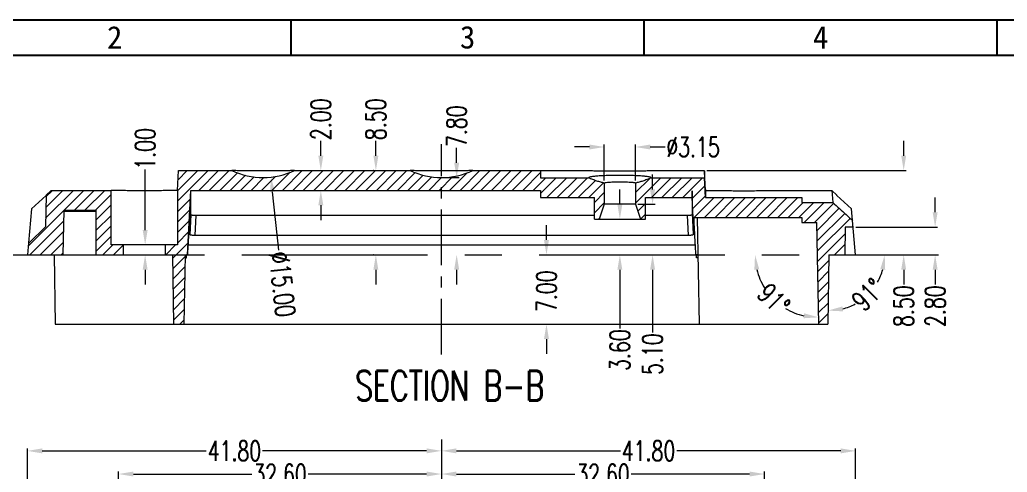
# Model space of a CAD drawing. Header units: millimetres. Extents: x 1179 to 2103, y 2567 to 2779.
# Drawn here: x 1540.8 to 1640.5, y 2729.8 to 2775.4 of the extents above; entities that cross this region are included whole.
import ezdxf
from ezdxf.enums import TextEntityAlignment as Align

# ---------------------------------------------------------------- set-up
doc = ezdxf.new("R2010")
doc.units = ezdxf.units.MM
doc.linetypes.add('CENTER', pattern=[0.6, 0.375, -0.075, 0.075, -0.075])
doc.layers.get('0').update_dxf_attribs({"linetype": 'CONTINUOUS'})
doc.layers.get('Defpoints').update_dxf_attribs({"linetype": 'CONTINUOUS'})
for name, color, linetype, lineweight in [('dim', 82, 'CONTINUOUS', 9), ('hatch', 56, 'CONTINUOUS', 9), ('part', 7, 'CONTINUOUS', 20)]:
    doc.layers.add(name, color=color, linetype=linetype, lineweight=lineweight)
doc.styles.get("Standard").update_dxf_attribs({"font": 'romans.shx', "width": 0.7})
doc.styles.add('宋体', font='SimSun.ttf', dxfattribs={"width": 0.7})
doc.dimstyles.new('02', dxfattribs={"dimscale": 0.5, "dimtxt": 4, "dimasz": 3, "dimexe": 0.5, "dimexo": 0.5, "dimgap": 0.09, "dimtad": 0, "dimzin": 0, "dimdsep": 46, "dimtxsty": 'Standard', "dimcen": 0, "dimclrd": 256, "dimclre": 256, "dimclrt": 6, "dimazin": 2, "dimtp": 0.01, "dimtm": 0.01, "dimtfac": 1, "dimtofl": 0, "dimtmove": 0, "dimatfit": 0, "dimfxl": 0, "dimtolj": 1, "dimtzin": 0, "dimlwd": -1, "dimlwe": -1, "dimarcsym": 0})

# ---------------------------------------------------------------- blocks, each defined once
blk = doc.blocks.new('ca3')
for p, q in [((110, 287), (110, 292)), ((160, 287), (160, 292)), ((210, 287), (210, 292))]:
    blk.add_line(p, q)
for points in [[(5, 292), (415, 292), (415, 5), (5, 5)], [(10, 287), (410, 287), (410, 10), (10, 10)]]:
    blk.add_lwpolyline(points, close=True)
at = {"style": '宋体'}
for s, p in [('2', (85, 289.5)), ('3', (135, 289.5)), ('4', (185, 289.5))]:
    blk.add_text(s, height=3.2, dxfattribs=at).set_placement(p, align=Align.MIDDLE)
blk = doc.blocks.new('*D167')
at = {"layer": 'Defpoints', "color": 0}
for p in [(3186.944, -1203.12), (3276.204, -1203.12), (3287.264, -1203.12), (3278.964, -1208.031), (3276.082, -1210.12)]:
    blk.add_point(p, dxfattribs=at)
at = {"layer": 'dim'}
for start, end in [(330.77338, 344.69592), (284.30408, 298.22662)]:
    blk.add_arc((3276.204, -1203.12), 5.632, start, end, dxfattribs=at)
for points in [[(3281.389, -1204.574), (3281.885, -1204.64), (3281.837, -1203.12)], [(3277.625, -1208.827), (3277.567, -1208.33), (3276.106, -1208.752)]]:
    blk.add_solid(points, dxfattribs=at)
at = {"layer": 'dim', "color": 6, "insert": (3280.152, -1207.138), "char_height": 2, "attachment_point": 5, "rotation": 44.5}
blk.add_mtext('\\A1;91°', dxfattribs=at)
blk = doc.blocks.new('*D166')
at = {"layer": 'Defpoints', "color": 0}
for p in [(3275.002, -1199.849), (3186.944, -1203.12), (3287.264, -1203.12), (3269.613, -1206.306), (3275.18, -1210.12)]:
    blk.add_point(p, dxfattribs=at)
at = {"layer": 'dim'}
for start, end in [(193.6543, 211.94448), (239.04696, 257.33714)]:
    blk.add_arc((3275.058, -1203.12), 6.309, start, end, dxfattribs=at)
for points in [[(3268.679, -1204.639), (3269.176, -1204.58), (3268.749, -1203.12)], [(3273.701, -1209.027), (3273.65, -1209.525), (3275.168, -1209.429)]]:
    blk.add_solid(points, dxfattribs=at)
at = {"layer": 'dim', "color": 6, "insert": (3270.636, -1207.62), "char_height": 2, "attachment_point": 5, "rotation": 315.49572}
blk.add_mtext('\\A1;91%%d', dxfattribs=at)
blk = doc.blocks.new('*D165')
at = {"layer": 'Defpoints', "color": 0}
for p in [(3218.315, -1180.358), (3219.894, -1195.275)]:
    blk.add_point(p, dxfattribs=at)
at = {"layer": 'dim'}
blk.add_line((3220.672, -1202.636), (3220.051, -1196.766), dxfattribs=at)
blk.add_solid([(3220.3, -1196.74), (3219.803, -1196.793), (3219.894, -1195.275)], dxfattribs=at)
at = {"layer": 'dim', "color": 6, "insert": (3221.038, -1206.096), "char_height": 2, "attachment_point": 5, "rotation": 276.0394}
blk.add_mtext('\\A1;∅15.00', dxfattribs=at)
blk = doc.blocks.new('*D164')
at = {"layer": 'Defpoints', "color": 0}
for p in [(3224.927, -1194.616), (3224.927, -1194.616), (3224.927, -1196.616)]:
    blk.add_point(p, dxfattribs=at)
at = {"layer": 'dim'}
for p, q in [((3224.927, -1193.116), (3224.927, -1191.616)), ((3224.927, -1198.116), (3224.927, -1199.616))]:
    blk.add_line(p, q, dxfattribs=at)
for points in [[(3224.677, -1193.116), (3225.177, -1193.116), (3224.927, -1194.616)], [(3224.677, -1198.116), (3225.177, -1198.116), (3224.927, -1196.616)]]:
    blk.add_solid(points, dxfattribs=at)
at = {"layer": 'dim', "color": 6, "insert": (3224.927, -1189.438), "char_height": 2, "attachment_point": 5, "rotation": 90}
blk.add_mtext('\\A1;2.00', dxfattribs=at)
blk = doc.blocks.new('*D163')
at = {"layer": 'Defpoints', "color": 0}
for p in [(3207.196, -1202.12), (3207.196, -1202.12), (3207.196, -1203.12)]:
    blk.add_point(p, dxfattribs=at)
at = {"layer": 'dim'}
for p, q in [((3207.196, -1200.62), (3207.196, -1194.496)), ((3207.196, -1204.62), (3207.196, -1206.12))]:
    blk.add_line(p, q, dxfattribs=at)
for points in [[(3206.946, -1200.62), (3207.446, -1200.62), (3207.196, -1202.12)], [(3206.946, -1204.62), (3207.446, -1204.62), (3207.196, -1203.12)]]:
    blk.add_solid(points, dxfattribs=at)
at = {"layer": 'dim', "color": 6, "insert": (3207.196, -1192.417), "char_height": 2, "attachment_point": 5, "rotation": 90}
blk.add_mtext('\\A1;1.00', dxfattribs=at)
blk = doc.blocks.new('*D162')
at = {"layer": 'Defpoints', "color": 0}
for p in [(3230.482, -1194.616), (3230.536, -1194.616), (3230.536, -1203.12)]:
    blk.add_point(p, dxfattribs=at)
at = {"layer": 'dim'}
for p, q in [((3230.482, -1193.116), (3230.482, -1191.616)), ((3230.286, -1194.616), (3230.232, -1194.616)), ((3230.286, -1203.12), (3230.232, -1203.12)), ((3230.482, -1204.62), (3230.482, -1206.12))]:
    blk.add_line(p, q, dxfattribs=at)
for points in [[(3230.232, -1193.116), (3230.732, -1193.116), (3230.482, -1194.616)], [(3230.232, -1204.62), (3230.732, -1204.62), (3230.482, -1203.12)]]:
    blk.add_solid(points, dxfattribs=at)
at = {"layer": 'dim', "color": 6, "insert": (3230.482, -1189.438), "char_height": 2, "attachment_point": 5, "rotation": 90}
blk.add_mtext('\\A1;8.50', dxfattribs=at)
blk = doc.blocks.new('*D161')
at = {"layer": 'Defpoints', "color": 0}
for p in [(3237.104, -1195.316), (3238.635, -1203.12), (3238.635, -1203.12)]:
    blk.add_point(p, dxfattribs=at)
at = {"layer": 'dim'}
for p, q in [((3238.635, -1193.816), (3238.635, -1192.316)), ((3237.354, -1195.316), (3238.885, -1195.316)), ((3238.635, -1204.62), (3238.635, -1206.12))]:
    blk.add_line(p, q, dxfattribs=at)
for points in [[(3238.385, -1193.816), (3238.885, -1193.816), (3238.635, -1195.316)], [(3238.385, -1204.62), (3238.885, -1204.62), (3238.635, -1203.12)]]:
    blk.add_solid(points, dxfattribs=at)
at = {"layer": 'dim', "color": 6, "insert": (3238.635, -1190.138), "char_height": 2, "attachment_point": 5, "rotation": 90}
blk.add_mtext('\\A1;7.80', dxfattribs=at)
blk = doc.blocks.new('*D160')
at = {"layer": 'Defpoints', "color": 0}
for p in [(3256.679, -1198.02), (3258.407, -1203.12), (3258.407, -1203.12)]:
    blk.add_point(p, dxfattribs=at)
at = {"layer": 'dim'}
for p, q in [((3258.407, -1196.52), (3258.407, -1195.02)), ((3256.929, -1198.02), (3258.657, -1198.02)), ((3258.407, -1204.62), (3258.407, -1210.965))]:
    blk.add_line(p, q, dxfattribs=at)
for points in [[(3258.157, -1196.52), (3258.657, -1196.52), (3258.407, -1198.02)], [(3258.157, -1204.62), (3258.657, -1204.62), (3258.407, -1203.12)]]:
    blk.add_solid(points, dxfattribs=at)
at = {"layer": 'dim', "color": 6, "insert": (3258.407, -1213.143), "char_height": 2, "attachment_point": 5, "rotation": 90}
blk.add_mtext('\\A1;5.10', dxfattribs=at)
blk = doc.blocks.new('*D159')
at = {"layer": 'Defpoints', "color": 0}
for p in [(3256.679, -1192.233), (3253.529, -1195.873), (3256.679, -1195.873)]:
    blk.add_point(p, dxfattribs=at)
at = {"layer": 'dim'}
for p, q in [((3253.529, -1195.623), (3253.529, -1191.983)), ((3256.679, -1195.623), (3256.679, -1191.983)), ((3252.029, -1192.233), (3250.529, -1192.233)), ((3258.179, -1192.233), (3259.679, -1192.233))]:
    blk.add_line(p, q, dxfattribs=at)
for points in [[(3252.029, -1191.983), (3252.029, -1192.483), (3253.529, -1192.233)], [(3258.179, -1191.983), (3258.179, -1192.483), (3256.679, -1192.233)]]:
    blk.add_solid(points, dxfattribs=at)
at = {"layer": 'dim', "color": 6, "insert": (3262.491, -1192.233), "char_height": 2, "attachment_point": 5}
blk.add_mtext('\\A1;%%c3.15', dxfattribs=at)
blk = doc.blocks.new('*D158')
at = {"layer": 'Defpoints', "color": 0}
for p in [(3247.699, -1203.12), (3247.699, -1210.12), (3247.699, -1210.12)]:
    blk.add_point(p, dxfattribs=at)
at = {"layer": 'dim'}
for p, q in [((3247.699, -1201.62), (3247.699, -1200.12)), ((3247.699, -1211.62), (3247.699, -1213.12))]:
    blk.add_line(p, q, dxfattribs=at)
for points in [[(3247.449, -1201.62), (3247.949, -1201.62), (3247.699, -1203.12)], [(3247.449, -1211.62), (3247.949, -1211.62), (3247.699, -1210.12)]]:
    blk.add_solid(points, dxfattribs=at)
at = {"layer": 'dim', "color": 6, "insert": (3247.699, -1206.799), "char_height": 2, "attachment_point": 5, "rotation": 90}
blk.add_mtext('\\A1;7.00', dxfattribs=at)
blk = doc.blocks.new('*D157')
at = {"layer": 'Defpoints', "color": 0}
for p in [(3255.104, -1199.52), (3255.104, -1203.12), (3255.104, -1203.12)]:
    blk.add_point(p, dxfattribs=at)
at = {"layer": 'dim'}
for p, q in [((3255.104, -1198.02), (3255.104, -1196.52)), ((3255.104, -1204.62), (3255.104, -1210.559))]:
    blk.add_line(p, q, dxfattribs=at)
for points in [[(3254.854, -1198.02), (3255.354, -1198.02), (3255.104, -1199.52)], [(3254.854, -1204.62), (3255.354, -1204.62), (3255.104, -1203.12)]]:
    blk.add_solid(points, dxfattribs=at)
at = {"layer": 'dim', "color": 6, "insert": (3255.104, -1212.737), "char_height": 2, "attachment_point": 5, "rotation": 90}
blk.add_mtext('\\A1;3.60', dxfattribs=at)
blk = doc.blocks.new('*D156')
at = {"layer": 'Defpoints', "color": 0}
for p in [(3263.649, -1194.616), (3283.752, -1203.12), (3283.752, -1203.12)]:
    blk.add_point(p, dxfattribs=at)
at = {"layer": 'dim'}
for p, q in [((3283.752, -1193.116), (3283.752, -1191.616)), ((3263.899, -1194.616), (3284.002, -1194.616)), ((3283.752, -1204.62), (3283.752, -1206.12))]:
    blk.add_line(p, q, dxfattribs=at)
for points in [[(3283.502, -1193.116), (3284.002, -1193.116), (3283.752, -1194.616)], [(3283.502, -1204.62), (3284.002, -1204.62), (3283.752, -1203.12)]]:
    blk.add_solid(points, dxfattribs=at)
at = {"layer": 'dim', "color": 6, "insert": (3283.752, -1208.299), "char_height": 2, "attachment_point": 5, "rotation": 90}
blk.add_mtext('\\A1;8.50', dxfattribs=at)
blk = doc.blocks.new('*D155')
at = {"layer": 'Defpoints', "color": 0}
for p in [(3278.66, -1200.32), (3286.926, -1203.12), (3286.926, -1203.12)]:
    blk.add_point(p, dxfattribs=at)
at = {"layer": 'dim'}
for p, q in [((3286.926, -1198.82), (3286.926, -1197.32)), ((3278.91, -1200.32), (3287.176, -1200.32)), ((3286.926, -1204.62), (3286.926, -1206.12))]:
    blk.add_line(p, q, dxfattribs=at)
for points in [[(3286.676, -1198.82), (3287.176, -1198.82), (3286.926, -1200.32)], [(3286.676, -1204.62), (3287.176, -1204.62), (3286.926, -1203.12)]]:
    blk.add_solid(points, dxfattribs=at)
at = {"layer": 'dim', "color": 6, "insert": (3286.926, -1208.299), "char_height": 2, "attachment_point": 5, "rotation": 90}
blk.add_mtext('\\A1;2.80', dxfattribs=at)
blk = doc.blocks.new('*D84')
at = {"layer": 'Defpoints', "color": 0}
for p in [(3237.104, -1222.915), (3237.104, -1222.915), (3278.904, -1230.143)]:
    blk.add_point(p, dxfattribs=at)
at = {"layer": 'dim'}
for p, q in [((3278.904, -1229.893), (3278.904, -1222.665)), ((3238.604, -1222.915), (3255.159, -1222.915)), ((3277.404, -1222.915), (3260.849, -1222.915))]:
    blk.add_line(p, q, dxfattribs=at)
for points in [[(3238.604, -1222.665), (3238.604, -1223.165), (3237.104, -1222.915)], [(3277.404, -1222.665), (3277.404, -1223.165), (3278.904, -1222.915)]]:
    blk.add_solid(points, dxfattribs=at)
at = {"layer": 'dim', "color": 6, "insert": (3258.004, -1222.915), "char_height": 2, "attachment_point": 5}
blk.add_mtext('\\A1;41.80', dxfattribs=at)
blk = doc.blocks.new('*D83')
at = {"layer": 'Defpoints', "color": 0}
for p in [(3237.104, -1225.255), (3237.104, -1225.255), (3269.704, -1238.443)]:
    blk.add_point(p, dxfattribs=at)
at = {"layer": 'dim'}
for p, q in [((3238.604, -1225.255), (3250.559, -1225.255)), ((3268.204, -1225.255), (3256.249, -1225.255)), ((3269.704, -1238.193), (3269.704, -1225.005))]:
    blk.add_line(p, q, dxfattribs=at)
for points in [[(3238.604, -1225.005), (3238.604, -1225.505), (3237.104, -1225.255)], [(3268.204, -1225.005), (3268.204, -1225.505), (3269.704, -1225.255)]]:
    blk.add_solid(points, dxfattribs=at)
at = {"layer": 'dim', "color": 6, "insert": (3253.404, -1225.255), "char_height": 2, "attachment_point": 5}
blk.add_mtext('\\A1;32.60', dxfattribs=at)
blk = doc.blocks.new('*D81')
at = {"layer": 'Defpoints', "color": 0}
for p in [(3237.104, -1222.915), (3237.104, -1222.915), (3195.304, -1230.143)]:
    blk.add_point(p, dxfattribs=at)
at = {"layer": 'dim'}
for p, q in [((3195.304, -1229.893), (3195.304, -1222.665)), ((3196.804, -1222.915), (3213.359, -1222.915)), ((3235.604, -1222.915), (3219.049, -1222.915))]:
    blk.add_line(p, q, dxfattribs=at)
for points in [[(3196.804, -1222.665), (3196.804, -1223.165), (3195.304, -1222.915)], [(3235.604, -1222.665), (3235.604, -1223.165), (3237.104, -1222.915)]]:
    blk.add_solid(points, dxfattribs=at)
at = {"layer": 'dim', "color": 6, "insert": (3216.204, -1222.915), "char_height": 2, "attachment_point": 5}
blk.add_mtext('\\A1;41.80', dxfattribs=at)
blk = doc.blocks.new('*D78')
at = {"layer": 'Defpoints', "color": 0}
for p in [(3237.104, -1225.255), (3237.104, -1225.255), (3204.504, -1238.443)]:
    blk.add_point(p, dxfattribs=at)
at = {"layer": 'dim'}
for p, q in [((3204.504, -1238.193), (3204.504, -1225.005)), ((3206.004, -1225.255), (3217.959, -1225.255)), ((3235.604, -1225.255), (3223.649, -1225.255))]:
    blk.add_line(p, q, dxfattribs=at)
for points in [[(3206.004, -1225.005), (3206.004, -1225.505), (3204.504, -1225.255)], [(3235.604, -1225.005), (3235.604, -1225.505), (3237.104, -1225.255)]]:
    blk.add_solid(points, dxfattribs=at)
at = {"layer": 'dim', "color": 6, "insert": (3220.804, -1225.255), "char_height": 2, "attachment_point": 5}
blk.add_mtext('\\A1;32.60', dxfattribs=at)

msp = doc.modelspace()

# ---------------------------------------------------------------- linework, layer by layer
at = {"layer": 'part', "color": 1, "linetype": 'CENTER', "ltscale": 15}
msp.add_line((1583.361, 2741.652), (1583.361, 2762.892), dxfattribs=at)
at = {"layer": 'part', "color": 5, "linetype": 'Continuous'}
for p, q in [((1559.809, 2760.215), (1556.711, 2757.116)), ((1558.754, 2760.215), (1556.711, 2758.171)), ((1557.7, 2760.215), (1556.767, 2759.282)), ((1560.864, 2760.215), (1558.864, 2758.215)), ((1561.919, 2760.215), (1559.919, 2758.215)), ((1562.76, 2760.001), (1560.973, 2758.215)), ((1563.564, 2759.751), (1562.028, 2758.215)), ((1568.077, 2760.045), (1566.247, 2758.215)), ((1569.302, 2760.215), (1567.302, 2758.215)), ((1570.356, 2760.215), (1568.356, 2758.215)), ((1571.411, 2760.215), (1569.411, 2758.215)), ((1572.466, 2760.215), (1570.466, 2758.215)), ((1573.52, 2760.215), (1571.52, 2758.215)), ((1574.575, 2760.215), (1572.575, 2758.215)), ((1575.63, 2760.215), (1573.63, 2758.215)), ((1576.684, 2760.215), (1574.684, 2758.215)), ((1577.739, 2760.215), (1575.739, 2758.215)), ((1578.794, 2760.215), (1576.794, 2758.215)), ((1579.849, 2760.215), (1577.849, 2758.215)), ((1580.709, 2760.02), (1578.903, 2758.215)), ((1581.507, 2759.764), (1579.958, 2758.215)), ((1585.964, 2760.002), (1584.177, 2758.215)), ((1587.232, 2760.215), (1585.232, 2758.215)), ((1588.286, 2760.215), (1586.286, 2758.215)), ((1589.341, 2760.215), (1587.341, 2758.215)), ((1590.396, 2760.215), (1588.396, 2758.215)), ((1591.45, 2760.215), (1589.45, 2758.215)), ((1592.505, 2760.215), (1590.505, 2758.215)), ((1593.361, 2760.016), (1591.56, 2758.215)), ((1564.449, 2759.581), (1563.083, 2758.215)), ((1565.443, 2759.521), (1564.137, 2758.215)), ((1566.607, 2759.629), (1565.192, 2758.215)), ((1582.384, 2759.586), (1581.013, 2758.215)), ((1583.368, 2759.515), (1582.067, 2758.215)), ((1584.517, 2759.609), (1583.122, 2758.215)), ((1593.892, 2759.493), (1592.614, 2758.215)), ((1594.947, 2759.493), (1593.361, 2757.906)), ((1596.002, 2759.493), (1593.995, 2757.486)), ((1597.057, 2759.493), (1595.05, 2757.486)), ((1598.111, 2759.493), (1596.104, 2757.486)), ((1598.888, 2759.214), (1597.159, 2757.486)), ((1599.705, 2758.977), (1598.214, 2757.486)), ((1605.494, 2759.493), (1602.936, 2756.934)), ((1604.376, 2759.429), (1602.936, 2757.989)), ((1606.549, 2759.493), (1604.542, 2757.486)), ((1607.604, 2759.493), (1605.597, 2757.486)), ((1608.658, 2759.493), (1606.651, 2757.486)), ((1609.713, 2759.493), (1607.706, 2757.486)), ((1546.207, 2758.215), (1543.405, 2755.413)), ((1545.153, 2758.215), (1543.424, 2756.486)), ((1544.098, 2758.215), (1543.443, 2757.56)), ((1547.262, 2758.215), (1545.262, 2756.215)), ((1548.317, 2758.215), (1546.317, 2756.215)), ((1549.371, 2758.215), (1547.371, 2756.215)), ((1550.011, 2757.799), (1548.426, 2756.215)), ((1599.786, 2758.003), (1598.786, 2757.003)), ((1609.948, 2758.673), (1608.666, 2757.39)), ((1558.017, 2757.367), (1556.711, 2756.062)), ((1599.786, 2756.948), (1598.786, 2755.948)), ((1603.936, 2756.879), (1603.169, 2756.112)), ((1610.001, 2757.671), (1608.718, 2756.388)), ((1610.87, 2757.486), (1608.863, 2755.478)), ((1611.925, 2757.486), (1609.918, 2755.478)), ((1612.98, 2757.486), (1610.972, 2755.478)), ((1614.034, 2757.486), (1612.027, 2755.478)), ((1615.089, 2757.486), (1613.082, 2755.478)), ((1616.144, 2757.486), (1614.137, 2755.478)), ((1617.198, 2757.486), (1615.191, 2755.478)), ((1618.253, 2757.486), (1616.246, 2755.478)), ((1619.308, 2757.486), (1617.301, 2755.478)), ((1619.871, 2756.994), (1618.355, 2755.478)), ((1620.926, 2756.994), (1619.41, 2755.478)), ((1621.98, 2756.994), (1619.969, 2754.982)), ((1622.953, 2756.912), (1621.023, 2754.982)), ((1545.261, 2756.213), (1541.638, 2752.59)), ((1550.011, 2756.745), (1548.511, 2755.245)), ((1557.958, 2756.254), (1556.711, 2755.007)), ((1603.936, 2755.825), (1603.432, 2755.321)), ((1623.502, 2756.406), (1621.272, 2754.176)), ((1624.051, 2755.9), (1621.29, 2753.14)), ((1545.242, 2755.14), (1541.813, 2751.711)), ((1550.011, 2755.69), (1548.511, 2754.19)), ((1557.9, 2755.141), (1556.711, 2753.952)), ((1599.327, 2755.435), (1599.203, 2755.311)), ((1624.6, 2755.394), (1621.308, 2752.103)), ((1545.223, 2754.066), (1542.867, 2751.711)), ((1550.011, 2754.635), (1548.511, 2753.135)), ((1557.842, 2754.028), (1556.711, 2752.897)), ((1624.098, 2753.838), (1621.326, 2751.066)), ((1624.904, 2754.644), (1624.771, 2754.511)), ((1545.205, 2752.993), (1543.922, 2751.711)), ((1550.011, 2753.58), (1548.511, 2752.08)), ((1557.783, 2752.915), (1556.244, 2751.376)), ((1624.079, 2752.765), (1623.025, 2751.711)), ((1545.186, 2751.92), (1544.977, 2751.711)), ((1550.196, 2752.711), (1549.196, 2751.711)), ((1551.25, 2752.711), (1550.25, 2751.711)), ((1555.469, 2752.711), (1555.461, 2752.702)), ((1556.524, 2752.711), (1555.524, 2751.711)), ((1557.725, 2751.802), (1557.633, 2751.711)), ((1557.48, 2751.558), (1556.263, 2750.34)), ((1622.451, 2751.136), (1621.344, 2750.029)), ((1557.462, 2750.484), (1556.281, 2749.303)), ((1622.432, 2750.063), (1621.362, 2748.992)), ((1557.443, 2749.411), (1556.299, 2748.267)), ((1622.413, 2748.989), (1621.38, 2747.956)), ((1557.424, 2748.337), (1556.317, 2747.23)), ((1622.395, 2747.916), (1621.398, 2746.919)), ((1557.405, 2747.264), (1556.335, 2746.193)), ((1622.376, 2746.842), (1621.416, 2745.882)), ((1557.387, 2746.19), (1556.353, 2745.157)), ((1557.368, 2745.117), (1556.962, 2744.711)), ((1622.357, 2745.769), (1621.434, 2744.845))]:
    msp.add_line(p, q, dxfattribs=at)
at = {"layer": 'part', "color": 7, "linetype": 'Continuous'}
for p, q in [((1556.711, 2758.21), (1556.816, 2760.215)), ((1556.816, 2760.215), (1562.197, 2760.215)), ((1568.525, 2760.215), (1580.197, 2760.215)), ((1586.525, 2760.215), (1598.197, 2760.215)), ((1593.361, 2760.215), (1593.361, 2759.493)), ((1604.525, 2760.215), (1609.906, 2760.215)), ((1610.011, 2758.215), (1609.91, 2760.127)), ((1593.361, 2759.493), (1598.197, 2759.493)), ((1599.786, 2758.958), (1599.786, 2756.811)), ((1602.936, 2758.958), (1602.936, 2756.811)), ((1604.524, 2759.493), (1609.905, 2759.493)), ((1610.011, 2757.486), (1609.905, 2759.493)), ((1543.446, 2757.739), (1543.966, 2758.215)), ((1543.966, 2758.215), (1550.011, 2758.215)), ((1550.011, 2752.711), (1550.011, 2758.215)), ((1556.711, 2758.21), (1556.711, 2752.711)), ((1557.72, 2751.711), (1558.061, 2758.215)), ((1558.061, 2758.215), (1593.361, 2758.215)), ((1593.361, 2758.215), (1593.361, 2757.486)), ((1613.361, 2758.188), (1614.361, 2758.188)), ((1617.711, 2758.215), (1622.762, 2758.215)), ((1622.756, 2758.215), (1622.863, 2756.994)), ((1623.276, 2757.739), (1622.756, 2758.215)), ((1541.968, 2756.363), (1543.446, 2757.717)), ((1543.446, 2757.739), (1543.39, 2754.54)), ((1593.361, 2757.486), (1598.786, 2757.486)), ((1598.786, 2755.311), (1598.786, 2757.486)), ((1599.786, 2756.811), (1599.286, 2755.311)), ((1602.936, 2756.811), (1599.786, 2756.811)), ((1602.936, 2756.811), (1603.436, 2755.311)), ((1603.936, 2755.311), (1603.936, 2757.486)), ((1603.936, 2757.486), (1608.661, 2757.486)), ((1608.766, 2755.478), (1608.661, 2757.486)), ((1610.011, 2757.486), (1619.733, 2757.486)), ((1619.733, 2757.486), (1619.733, 2756.994)), ((1619.733, 2756.994), (1622.863, 2756.994)), ((1623.276, 2757.717), (1623.276, 2757.739)), ((1624.754, 2756.363), (1623.276, 2757.717)), ((1541.968, 2756.363), (1541.667, 2752.919)), ((1545.182, 2751.711), (1545.261, 2756.215)), ((1545.261, 2756.215), (1548.511, 2756.215)), ((1545.261, 2756.126), (1548.511, 2756.126)), ((1548.511, 2751.711), (1548.511, 2756.215)), ((1558.061, 2755.785), (1557.955, 2753.744)), ((1625.161, 2751.711), (1624.754, 2756.363)), ((1558.556, 2755.707), (1558.45, 2753.666)), ((1558.556, 2755.707), (1598.786, 2755.707)), ((1598.786, 2755.311), (1603.936, 2755.311)), ((1603.936, 2755.707), (1608.166, 2755.707)), ((1608.166, 2755.707), (1608.272, 2753.666)), ((1608.766, 2755.478), (1619.733, 2755.478)), ((1609.173, 2755.478), (1609.361, 2744.711)), ((1619.733, 2755.478), (1619.733, 2754.982)), ((1619.733, 2754.982), (1621.258, 2754.982)), ((1621.436, 2744.711), (1621.258, 2754.982)), ((1541.761, 2752.911), (1543.39, 2754.54)), ((1624.11, 2754.511), (1624.061, 2751.711)), ((1624.916, 2754.511), (1624.11, 2754.511)), ((1541.666, 2752.911), (1541.561, 2751.711)), ((1541.761, 2752.911), (1541.666, 2752.911)), ((1608.272, 2753.666), (1558.45, 2753.666)), ((1556.711, 2752.711), (1550.011, 2752.711)), ((1551.261, 2751.711), (1551.261, 2752.711)), ((1555.461, 2752.711), (1555.461, 2751.711)), ((1608.949, 2752.698), (1557.772, 2752.698)), ((1541.561, 2751.711), (1545.182, 2751.711)), ((1544.261, 2751.711), (1544.383, 2744.711)), ((1548.511, 2751.711), (1556.239, 2751.711)), ((1556.361, 2744.711), (1556.239, 2751.711)), ((1557.483, 2751.711), (1557.361, 2744.711)), ((1557.478, 2751.411), (1557.61, 2751.411)), ((1557.483, 2751.711), (1557.72, 2751.711)), ((1557.611, 2751.411), (1557.611, 2751.711)), ((1609.239, 2751.711), (1609.001, 2751.711)), ((1609.111, 2751.411), (1609.111, 2751.711)), ((1609.244, 2751.411), (1609.111, 2751.411)), ((1622.461, 2751.711), (1622.339, 2744.711)), ((1622.461, 2751.711), (1625.161, 2751.711)), ((1544.383, 2744.711), (1622.339, 2744.711))]:
    msp.add_line(p, q, dxfattribs=at)
at = {"layer": 'part', "color": 1, "linetype": 'CENTER', "ltscale": 50}
for p, q in [((1533.201, 2751.711), (1633.521, 2751.711)), ((1583.361, 2733.049), (1583.361, 2632.729))]:
    msp.add_line(p, q, dxfattribs=at)
at = {"layer": 'part', "color": 7, "linetype": 'Continuous'}
for centre in [(1565.361, 2767.015), (1583.361, 2767.015)]:
    msp.add_arc(centre, 7.5, 245.04949, 294.9513, dxfattribs=at)
for points in [[(1565.362, 2760.192), (1564.535, 2760.193), (1563.768, 2760.197), (1563.113, 2760.203), (1562.614, 2760.209), (1562.303, 2760.213), (1562.197, 2760.215)], [(1568.525, 2760.215), (1568.447, 2760.214), (1568.216, 2760.21), (1567.844, 2760.206), (1567.346, 2760.201), (1566.746, 2760.196), (1566.073, 2760.193), (1565.362, 2760.192)], [(1583.362, 2760.192), (1582.535, 2760.193), (1581.768, 2760.197), (1581.113, 2760.203), (1580.614, 2760.209), (1580.303, 2760.213), (1580.197, 2760.215)], [(1586.525, 2760.215), (1586.447, 2760.214), (1586.216, 2760.21), (1585.844, 2760.206), (1585.346, 2760.201), (1584.746, 2760.196), (1584.073, 2760.193), (1583.362, 2760.192)], [(1598.197, 2760.215), (1598.303, 2760.213), (1598.614, 2760.209), (1599.113, 2760.203), (1599.768, 2760.197), (1600.535, 2760.193), (1601.361, 2760.192)], [(1601.361, 2760.192), (1602.187, 2760.193), (1602.954, 2760.197), (1603.609, 2760.203), (1604.107, 2760.209), (1604.419, 2760.213), (1604.525, 2760.215)], [(1609.906, 2760.127), (1609.906, 2760.152), (1609.905, 2759.493)], [(1609.906, 2760.127), (1609.906, 2760.152), (1609.906, 2760.183)], [(1601.362, 2759.725), (1600.655, 2759.72), (1599.986, 2759.704), (1599.388, 2759.678), (1598.891, 2759.642), (1598.516, 2759.598), (1598.282, 2759.548), (1598.197, 2759.493)], [(1599.786, 2758.958), (1599.426, 2759.045), (1599.04, 2759.159), (1598.63, 2759.307), (1598.197, 2759.493)], [(1599.786, 2758.958), (1599.839, 2758.991), (1599.996, 2759.023), (1600.244, 2759.05), (1600.568, 2759.071), (1600.945, 2759.084), (1601.35, 2759.088), (1601.756, 2759.084), (1602.135, 2759.071), (1602.462, 2759.051)], [(1604.524, 2759.493), (1604.44, 2759.548), (1604.206, 2759.598), (1603.832, 2759.642), (1603.334, 2759.678), (1602.737, 2759.704), (1602.068, 2759.72), (1601.362, 2759.725)], [(1602.462, 2759.051), (1602.663, 2759.031), (1602.812, 2759.008), (1602.905, 2758.984), (1602.936, 2758.958)], [(1604.524, 2759.493), (1604.094, 2759.308), (1603.686, 2759.161), (1603.299, 2759.046), (1602.936, 2758.958)], [(1556.711, 2758.214), (1556.613, 2758.211), (1556.327, 2758.204), (1555.868, 2758.197), (1555.264, 2758.189), (1554.549, 2758.183), (1553.765, 2758.179), (1552.957, 2758.179), (1552.173, 2758.183), (1551.458, 2758.189), (1550.853, 2758.197), (1550.395, 2758.204), (1550.108, 2758.211), (1550.011, 2758.214)], [(1558.061, 2756.204), (1558.061, 2757.133), (1558.061, 2757.944), (1558.061, 2758.215)], [(1608.661, 2757.486), (1608.661, 2758.152), (1608.661, 2758.09), (1608.661, 2757.3)], [(1610.011, 2758.215), (1610.011, 2758.032), (1610.011, 2757.486)], [(1610.011, 2758.215), (1610.095, 2758.213), (1610.343, 2758.21), (1610.742, 2758.204), (1611.272, 2758.198), (1611.907, 2758.193), (1612.615, 2758.189), (1613.361, 2758.188)], [(1610.095, 2758.213), (1610.011, 2758.215)], [(1614.361, 2758.188), (1615.162, 2758.189), (1615.918, 2758.193), (1616.582, 2758.2), (1617.118, 2758.206), (1617.493, 2758.211), (1617.686, 2758.214)], [(1608.661, 2757.3), (1608.661, 2756.209)], [(1622.863, 2756.994), (1623.531, 2756.379), (1624.196, 2755.766), (1624.859, 2755.155)], [(1545.261, 2756.126), (1545.261, 2756.192), (1545.261, 2756.215)], [(1557.935, 2755.791), (1557.88, 2754.747), (1557.802, 2753.249), (1557.721, 2751.711)], [(1557.956, 2756.204), (1557.935, 2755.791)], [(1557.955, 2753.744), (1557.955, 2755.044), (1557.956, 2755.865), (1557.956, 2756.204)], [(1558.061, 2755.785), (1558.061, 2756.204)], [(1558.061, 2755.785), (1558.085, 2755.761), (1558.156, 2755.739), (1558.265, 2755.722), (1558.403, 2755.711), (1558.556, 2755.707)], [(1608.166, 2755.707), (1608.318, 2755.711), (1608.456, 2755.722), (1608.565, 2755.739), (1608.636, 2755.761), (1608.661, 2755.785)], [(1608.661, 2756.209), (1608.661, 2755.785)], [(1608.661, 2755.785), (1608.677, 2755.474)], [(1608.677, 2755.474), (1608.714, 2754.764), (1608.767, 2753.744)], [(1608.766, 2755.478), (1608.766, 2755.061), (1608.767, 2753.744)], [(1608.803, 2755.48), (1608.842, 2754.75), (1608.92, 2753.25), (1609.001, 2751.711)], [(1558.45, 2753.666), (1558.297, 2753.669), (1558.159, 2753.681), (1558.05, 2753.698), (1557.979, 2753.72), (1557.955, 2753.744)], [(1608.767, 2753.744), (1608.742, 2753.72), (1608.671, 2753.698), (1608.562, 2753.68), (1608.424, 2753.669), (1608.272, 2753.666)]]:
    msp.add_spline(points, degree=3, dxfattribs=at)

# ---------------------------------------------------------------- block references
at = {"xscale": 0.712500000000091, "yscale": 0.712500000000091, "zscale": 0.7124999999999999}
msp.add_blockref('ca3', (1489.812, 2567.397), dxfattribs=at)

# ---------------------------------------------------------------- texts
at = {"layer": 'hatch', "width": 0.7}
msp.add_text('SECTION B-B', height=3, dxfattribs=at).set_placement((1584.191, 2738.493), align=Align.MIDDLE)

# ---------------------------------------------------------------- dimensions: what is measured, and where the dimension line sits
at = {"layer": 'dim'}
dim = msp.add_diameter_dim_2p(p1=(1564.572, 2774.473), p2=(1566.15, 2759.556), dimstyle='02', override={"dimtmove": 1}, dxfattribs=at)
dim.commit()
dim.dimension.update_dxf_attribs({"geometry": '*D165', "text_midpoint": (1567.295, 2748.736), "dimtype": 131, "insert": (-1653.744, 3954.831)})
for base, p1, p2, picture, middle in [((1571.184, 2760.215), (1571.184, 2758.215), (1571.184, 2760.215), '*D164', (1571.184, 2765.393)), ((1633.183, 2751.711), (1624.916, 2754.511), (1633.183, 2751.711), '*D155', (1633.183, 2746.532))]:
    dim = msp.add_linear_dim(base=base, p1=p1, p2=p2, angle=90, dimstyle='02', dxfattribs=at)
    dim.commit()
    dim.dimension.update_dxf_attribs({"geometry": picture, "text_midpoint": middle, "insert": (-1653.744, 3954.831)})
for base, p1, p2, picture, middle in [((1576.738, 2760.215), (1576.792, 2751.711), (1576.792, 2760.215), '*D162', (1576.738, 2765.393)), ((1584.891, 2751.711), (1583.361, 2759.515), (1584.891, 2751.711), '*D161', (1584.891, 2764.693)), ((1553.452, 2752.711), (1553.452, 2751.711), (1553.452, 2752.711), '*D163', (1553.452, 2762.414)), ((1630.009, 2751.711), (1609.906, 2760.215), (1630.009, 2751.711), '*D156', (1630.009, 2746.532)), ((1604.663, 2751.711), (1602.936, 2756.811), (1604.663, 2751.711), '*D160', (1604.663, 2741.688)), ((1601.361, 2751.711), (1601.361, 2755.311), (1601.361, 2751.711), '*D157', (1601.361, 2742.094)), ((1593.955, 2744.711), (1593.955, 2751.711), (1593.955, 2744.711), '*D158', (1593.955, 2748.032))]:
    dim = msp.add_linear_dim(base=base, p1=p1, p2=p2, angle=90, dimstyle='02', dxfattribs=at)
    dim.commit()
    dim.dimension.update_dxf_attribs({"geometry": picture, "text_midpoint": middle, "dimtype": 128, "insert": (-1653.744, 3954.831)})
dim = msp.add_linear_dim(base=(1602.936, 2762.598), p1=(1599.786, 2758.958), p2=(1602.936, 2758.958), text='%%c<>', dimstyle='02', dxfattribs=at)
dim.commit()
dim.dimension.update_dxf_attribs({"geometry": '*D159', "text_midpoint": (1608.747, 2762.598), "insert": (-1653.744, 3954.831)})
dim = msp.add_angular_dim_2l(base=(1615.869, 2748.525), line1=((1533.201, 2751.711), (1633.521, 2751.711)), line2=((1621.436, 2744.711), (1621.258, 2754.982)), text='91%%d', dimstyle='02', dxfattribs=at)
dim.commit()
dim.dimension.update_dxf_attribs({"geometry": '*D166', "text_midpoint": (1616.892, 2747.211), "insert": (-1653.744, 3954.831)})
dim = msp.add_angular_dim_2l(base=(1625.22, 2746.8), line1=((1533.201, 2751.711), (1633.521, 2751.711)), line2=((1622.461, 2751.711), (1622.339, 2744.711)), dimstyle='02', dxfattribs=at)
dim.commit()
dim.dimension.update_dxf_attribs({"geometry": '*D167', "text_midpoint": (1626.409, 2747.693), "insert": (-1653.744, 3954.831)})
for base, p1, p2, picture, middle in [((1583.361, 2731.916), (1541.561, 2724.689), (1583.361, 2731.916), '*D81', (1562.461, 2731.916)), ((1583.361, 2731.916), (1625.161, 2724.689), (1583.361, 2731.916), '*D84', (1604.261, 2731.916)), ((1583.361, 2729.576), (1550.761, 2716.389), (1583.361, 2729.576), '*D78', (1567.061, 2729.576)), ((1583.361, 2729.576), (1615.961, 2716.389), (1583.361, 2729.576), '*D83', (1599.661, 2729.576))]:
    dim = msp.add_linear_dim(base=base, p1=p1, p2=p2, dimstyle='02', dxfattribs=at)
    dim.commit()
    dim.dimension.update_dxf_attribs({"geometry": picture, "text_midpoint": middle, "insert": (-1653.744, 3954.831)})

doc.saveas('drawing.dxf')
